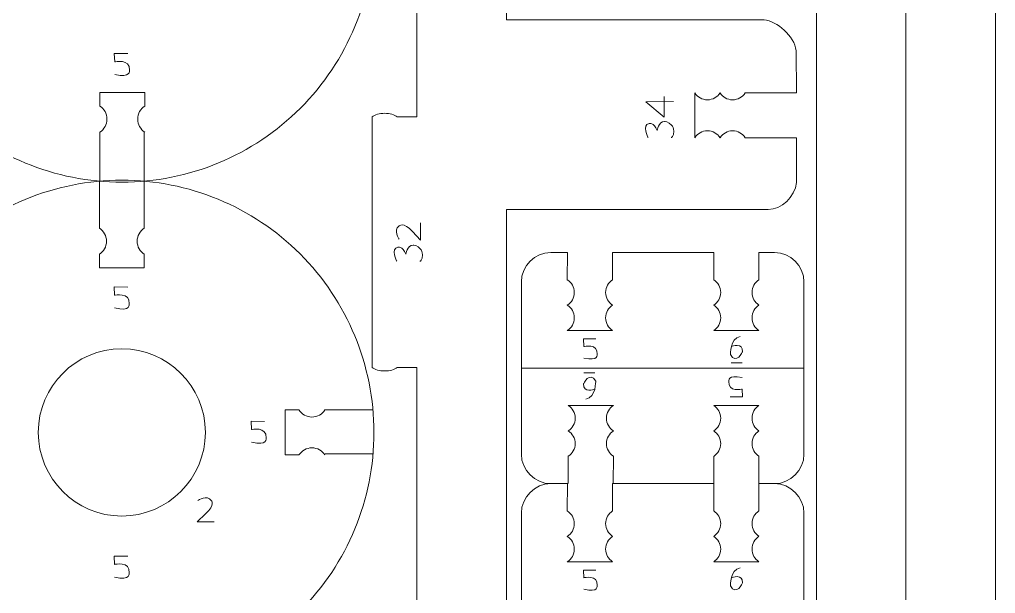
# Model space of a CAD drawing. Header units: centimetres. Extents: x -25 to 25, y -32.5 to 32.5.
# Drawn here: x -8.71 to -2.1, y -19.22 to -15.34 of the extents above; entities that cross this region are included whole.
import ezdxf

# ---------------------------------------------------------------- set-up
doc = ezdxf.new("R2010")
doc.units = ezdxf.units.CM
doc.header["$MEASUREMENT"] = 0
doc.layers.add('Capa 1', color=7, linetype='Continuous')

msp = doc.modelspace()

# ---------------------------------------------------------------- linework, layer by layer
at = {"layer": 'Capa 1', "color": 250, "lineweight": 20}
for points in [[(-2.57727, -11.89403), (-2.57727, -11.89403), (-2.71014, -11.89403), (-2.71014, -11.89403), (-2.71014, -11.89403), (-2.71014, -11.89403), (-2.71014, -20.86235), (-2.71014, -20.86235), (-2.71014, -20.86235), (-2.71014, -20.86235), (-2.57727, -20.86236), (-2.57727, -20.86236)], [(-2.23701, -11.89403), (-2.23701, -11.89403), (-2.10414, -11.89403), (-2.10414, -11.89403), (-2.10414, -11.89403), (-2.10414, -11.89403), (-2.10414, -20.86235), (-2.10414, -20.86235), (-2.10414, -20.86235), (-2.10414, -20.86235), (-2.23701, -20.86236), (-2.23701, -20.86236)]]:
    msp.add_open_spline(points, degree=3, knots=[0, 0, 0, 0, 0.25, 0.25, 0.25, 0.25, 0.5, 0.5, 0.5, 0.5, 1, 1, 1, 1], dxfattribs=at)
at = {"layer": 'Capa 1', "color": 250, "lineweight": 18}
for points, knots in [([(-5.41523, -15.33752), (-5.41523, -15.33752), (-5.41523, -12.72085), (-5.41523, -12.72085), (-5.41523, -12.72085), (-5.41519, -12.64043), (-5.44706, -12.56371), (-5.50388, -12.5068), (-5.50388, -12.5068), (-5.56071, -12.44989), (-5.63781, -12.41793), (-5.71819, -12.41785), (-5.71819, -12.41785), (-5.71819, -12.41785), (-6.02119, -12.41785), (-6.02119, -12.41785), (-6.02119, -12.41785), (-6.02119, -12.41785), (-6.02119, -15.14473), (-6.02119, -15.14473), (-6.02119, -15.14473), (-6.02119, -15.14473), (-6.02119, -15.9931), (-6.02119, -15.9931), (-6.02119, -15.9931), (-6.02119, -15.9931), (-6.15406, -15.9931), (-6.15406, -15.9931)], [0, 0, 0, 0, 0.125, 0.125, 0.125, 0.125, 0.25, 0.25, 0.25, 0.25, 0.375, 0.375, 0.375, 0.375, 0.5, 0.5, 0.5, 0.5, 0.625, 0.625, 0.625, 0.625, 0.75, 0.75, 0.75, 0.75, 1, 1, 1, 1]), ([(-3.79863, -15.83192), (-3.79863, -15.83192), (-3.45113, -15.83193), (-3.45113, -15.83193), (-3.45113, -15.83193), (-3.45113, -15.83193), (-3.45375, -15.54674), (-3.45375, -15.54674), (-3.45375, -15.54674), (-3.46366, -15.44583), (-3.58491, -15.3449), (-3.67054, -15.33752), (-3.67054, -15.33752), (-3.67054, -15.33752), (-5.41523, -15.33752), (-5.41523, -15.33752)], [0, 0, 0, 0, 0.2, 0.2, 0.2, 0.2, 0.4, 0.4, 0.4, 0.4, 0.6, 0.6, 0.6, 0.6, 1, 1, 1, 1]), ([(-4.13888, -15.83192), (-4.12092, -15.8599), (-4.08953, -15.87844), (-4.05382, -15.87844), (-4.05382, -15.87844), (-4.01811, -15.87844), (-3.98672, -15.8599), (-3.96876, -15.83192)], [0, 0, 0, 0, 0.3333333, 0.3333333, 0.3333333, 0.3333333, 1, 1, 1, 1]), ([(-3.96876, -15.83192), (-3.9508, -15.8599), (-3.91941, -15.87844), (-3.8837, -15.87844), (-3.8837, -15.87844), (-3.84798, -15.87844), (-3.81659, -15.8599), (-3.79863, -15.83192)], [0, 0, 0, 0, 0.3333333, 0.3333333, 0.3333333, 0.3333333, 1, 1, 1, 1]), ([(-6.32419, -15.9931), (-6.30623, -15.97911), (-6.27484, -15.96984), (-6.23912, -15.96984), (-6.23912, -15.96984), (-6.20341, -15.96984), (-6.17202, -15.97911), (-6.15406, -15.9931)], [0, 0, 0, 0, 0.3333333, 0.3333333, 0.3333333, 0.3333333, 1, 1, 1, 1]), ([(-4.13872, -16.13493), (-4.12076, -16.10696), (-4.08937, -16.08841), (-4.05366, -16.08841), (-4.05366, -16.08841), (-4.01795, -16.08841), (-3.98655, -16.10696), (-3.9686, -16.13493)], [0, 0, 0, 0, 0.3333333, 0.3333333, 0.3333333, 0.3333333, 1, 1, 1, 1]), ([(-3.9686, -16.13493), (-3.95064, -16.10696), (-3.91925, -16.08841), (-3.88353, -16.08841), (-3.88353, -16.08841), (-3.84782, -16.08841), (-3.81643, -16.10696), (-3.79847, -16.13493)], [0, 0, 0, 0, 0.3333333, 0.3333333, 0.3333333, 0.3333333, 1, 1, 1, 1]), ([(-5.41523, -16.62076), (-5.28237, -16.62286), (-3.7767, -16.62018), (-3.64382, -16.62018), (-3.64382, -16.62018), (-3.55287, -16.62165), (-3.46192, -16.53851), (-3.45113, -16.43754), (-3.45113, -16.43754), (-3.45113, -16.43754), (-3.45113, -16.13493), (-3.45113, -16.13493), (-3.45113, -16.13493), (-3.45113, -16.13493), (-3.79847, -16.13493), (-3.79847, -16.13493)], [0, 0, 0, 0, 0.2, 0.2, 0.2, 0.2, 0.4, 0.4, 0.4, 0.4, 0.6, 0.6, 0.6, 0.6, 1, 1, 1, 1]), ([(-4.6633, -23.77891), (-4.6633, -23.77891), (-4.3158, -23.77892), (-4.3158, -23.77892), (-4.3158, -23.77892), (-4.3158, -23.77892), (-4.31842, -23.49373), (-4.31842, -23.49373), (-4.31842, -23.49373), (-4.32833, -23.39282), (-4.44958, -23.29189), (-4.53521, -23.28451), (-4.53521, -23.28451), (-4.53521, -23.28451), (-5.3138, -23.28451), (-5.3138, -23.28451), (-5.3138, -23.28451), (-5.44096, -23.28738), (-5.41229, -23.15567), (-5.41523, -23.0829), (-5.41523, -23.0829), (-5.41523, -23.0829), (-5.41523, -16.62076), (-5.41523, -16.62076)], [0, 0, 0, 0, 0.1428571, 0.1428571, 0.1428571, 0.1428571, 0.2857143, 0.2857143, 0.2857143, 0.2857143, 0.4285714, 0.4285714, 0.4285714, 0.4285714, 0.5714286, 0.5714286, 0.5714286, 0.5714286, 0.7142857, 0.7142857, 0.7142857, 0.7142857, 1, 1, 1, 1]), ([(-6.32419, -17.68982), (-6.30623, -17.70381), (-6.27484, -17.71308), (-6.23912, -17.71308), (-6.23912, -17.71308), (-6.20341, -17.71308), (-6.17202, -17.70381), (-6.15406, -17.68982)], [0, 0, 0, 0, 0.3333333, 0.3333333, 0.3333333, 0.3333333, 1, 1, 1, 1]), ([(-6.15406, -17.68982), (-6.15406, -17.68982), (-6.02119, -17.68982), (-6.02119, -17.68982), (-6.02119, -17.68982), (-6.02119, -17.68982), (-6.02119, -22.7799), (-6.02119, -22.7799), (-6.02119, -22.7799), (-6.02119, -22.7799), (-6.15406, -22.7799), (-6.15406, -22.7799)], [0, 0, 0, 0, 0.25, 0.25, 0.25, 0.25, 0.5, 0.5, 0.5, 0.5, 1, 1, 1, 1])]:
    msp.add_open_spline(points, degree=3, knots=knots, dxfattribs=at)
at = {"layer": 'Capa 1', "color": 250, "lineweight": 20}
msp.add_open_spline([(-3.3161, -21.91744), (-3.3161, -21.91744), (-3.3161, -12.53607), (-3.3161, -12.53607)], degree=3, dxfattribs=at)
at = {"layer": 'Capa 1', "color": 250, "lineweight": 9}
for points, knots in [([(-8.01734, -16.43578), (-8.46972, -16.43608), (-8.9037, -16.25665), (-9.22375, -15.93697), (-9.22375, -15.93697), (-9.54385, -15.6173), (-9.72383, -15.18139), (-9.72413, -14.729), (-9.72413, -14.729), (-9.72439, -14.27663), (-9.54498, -13.84267), (-9.22529, -13.52258), (-9.22529, -13.52258), (-8.9056, -13.20249), (-8.46972, -13.02252), (-8.01734, -13.02224), (-8.01734, -13.02224), (-7.56495, -13.02194), (-7.13097, -13.20138), (-6.81091, -13.52105), (-6.81091, -13.52105), (-6.49083, -13.84074), (-6.31084, -14.27663), (-6.31054, -14.729), (-6.31054, -14.729), (-6.31029, -15.18139), (-6.48971, -15.61536), (-6.80939, -15.93545), (-6.80939, -15.93545), (-7.12904, -16.25552), (-7.56495, -16.43551), (-8.01734, -16.43578)], [0, 0, 0, 0, 0.1111111, 0.1111111, 0.1111111, 0.1111111, 0.2222222, 0.2222222, 0.2222222, 0.2222222, 0.3333333, 0.3333333, 0.3333333, 0.3333333, 0.4444444, 0.4444444, 0.4444444, 0.4444444, 0.5555556, 0.5555556, 0.5555556, 0.5555556, 0.6666667, 0.6666667, 0.6666667, 0.6666667, 0.7777778, 0.7777778, 0.7777778, 0.7777778, 1, 1, 1, 1]), ([(-8.16682, -15.92103), (-8.16682, -15.92103), (-8.16693, -15.82852), (-8.16693, -15.82852), (-8.16693, -15.82852), (-8.16693, -15.82852), (-7.86247, -15.82852), (-7.86247, -15.82852), (-7.86247, -15.82852), (-7.86247, -15.82852), (-7.86247, -15.92105), (-7.86247, -15.92105)], [0, 0, 0, 0, 0.25, 0.25, 0.25, 0.25, 0.5, 0.5, 0.5, 0.5, 1, 1, 1, 1]), ([(-8.16682, -16.09731), (-8.13783, -16.07869), (-8.11862, -16.04617), (-8.11862, -16.00918), (-8.11862, -16.00918), (-8.11862, -15.97218), (-8.13783, -15.93966), (-8.16682, -15.92105)], [0, 0, 0, 0, 0.3333333, 0.3333333, 0.3333333, 0.3333333, 1, 1, 1, 1]), ([(-7.86247, -16.09731), (-7.89145, -16.07869), (-7.91066, -16.04617), (-7.91066, -16.00918), (-7.91066, -16.00918), (-7.91066, -15.97218), (-7.89145, -15.93966), (-7.86247, -15.92105)], [0, 0, 0, 0, 0.3333333, 0.3333333, 0.3333333, 0.3333333, 1, 1, 1, 1]), ([(-8.01809, -19.83582), (-8.47047, -19.83612), (-8.90445, -19.65669), (-9.2245, -19.33701), (-9.2245, -19.33701), (-9.5446, -19.01734), (-9.72458, -18.58143), (-9.72488, -18.12904), (-9.72488, -18.12904), (-9.72514, -17.67667), (-9.54573, -17.24271), (-9.22604, -16.92262), (-9.22604, -16.92262), (-8.90635, -16.60253), (-8.47047, -16.42256), (-8.01809, -16.42228), (-8.01809, -16.42228), (-7.5657, -16.42198), (-7.13172, -16.60142), (-6.81166, -16.92109), (-6.81166, -16.92109), (-6.49158, -17.24078), (-6.31159, -17.67667), (-6.31129, -18.12904), (-6.31129, -18.12904), (-6.31104, -18.58143), (-6.49046, -19.0154), (-6.81014, -19.33549), (-6.81014, -19.33549), (-7.12979, -19.65556), (-7.5657, -19.83555), (-8.01809, -19.83582)], [0, 0, 0, 0, 0.1111111, 0.1111111, 0.1111111, 0.1111111, 0.2222222, 0.2222222, 0.2222222, 0.2222222, 0.3333333, 0.3333333, 0.3333333, 0.3333333, 0.4444444, 0.4444444, 0.4444444, 0.4444444, 0.5555556, 0.5555556, 0.5555556, 0.5555556, 0.6666667, 0.6666667, 0.6666667, 0.6666667, 0.7777778, 0.7777778, 0.7777778, 0.7777778, 1, 1, 1, 1]), ([(-8.17014, -16.92324), (-8.14115, -16.90463), (-8.12194, -16.87211), (-8.12194, -16.83511), (-8.12194, -16.83511), (-8.12194, -16.79811), (-8.14115, -16.76559), (-8.17014, -16.74699)], [0, 0, 0, 0, 0.3333333, 0.3333333, 0.3333333, 0.3333333, 1, 1, 1, 1]), ([(-7.86578, -16.92324), (-7.89477, -16.90463), (-7.91398, -16.87211), (-7.91398, -16.83511), (-7.91398, -16.83511), (-7.91398, -16.79811), (-7.89477, -16.76559), (-7.86578, -16.74699)], [0, 0, 0, 0, 0.3333333, 0.3333333, 0.3333333, 0.3333333, 1, 1, 1, 1]), ([(-5.11355, -18.47523), (-5.22351, -18.47523), (-5.31347, -18.38527), (-5.31347, -18.27531), (-5.31347, -18.27531), (-5.31347, -18.27531), (-5.31347, -17.11084), (-5.31347, -17.11084), (-5.31347, -17.11084), (-5.31347, -17.00088), (-5.22351, -16.91092), (-5.11355, -16.91092), (-5.11355, -16.91092), (-5.11355, -16.91092), (-5.00084, -16.91092), (-5.00084, -16.91092), (-5.00084, -16.91092), (-5.00084, -16.91092), (-5.00236, -17.09575), (-5.00236, -17.09575)], [0, 0, 0, 0, 0.1666667, 0.1666667, 0.1666667, 0.1666667, 0.3333333, 0.3333333, 0.3333333, 0.3333333, 0.5, 0.5, 0.5, 0.5, 0.6666667, 0.6666667, 0.6666667, 0.6666667, 1, 1, 1, 1]), ([(-4.69635, -17.09559), (-4.69635, -17.09559), (-4.69635, -16.91092), (-4.69635, -16.91092), (-4.69635, -16.91092), (-4.69635, -16.91092), (-4.01099, -16.91092), (-4.01099, -16.91092), (-4.01099, -16.91092), (-4.01099, -16.91092), (-4.01099, -17.09559), (-4.01099, -17.09559)], [0, 0, 0, 0, 0.25, 0.25, 0.25, 0.25, 0.5, 0.5, 0.5, 0.5, 1, 1, 1, 1]), ([(-3.70498, -17.26724), (-3.73323, -17.2491), (-3.75196, -17.2174), (-3.75196, -17.18133), (-3.75196, -17.18133), (-3.75196, -17.14527), (-3.73323, -17.11356), (-3.70498, -17.09543), (-3.70498, -17.09543), (-3.70498, -17.09543), (-3.70648, -16.91076), (-3.70648, -16.91076), (-3.70648, -16.91076), (-3.70648, -16.91076), (-3.60033, -16.91092), (-3.60033, -16.91092), (-3.60033, -16.91092), (-3.49038, -16.91092), (-3.40042, -17.00088), (-3.40042, -17.11084), (-3.40042, -17.11084), (-3.40042, -17.11084), (-3.40042, -18.27531), (-3.40042, -18.27531), (-3.40042, -18.27531), (-3.40042, -18.38527), (-3.49038, -18.47523), (-3.60033, -18.47523)], [0, 0, 0, 0, 0.125, 0.125, 0.125, 0.125, 0.25, 0.25, 0.25, 0.25, 0.375, 0.375, 0.375, 0.375, 0.5, 0.5, 0.5, 0.5, 0.625, 0.625, 0.625, 0.625, 0.75, 0.75, 0.75, 0.75, 1, 1, 1, 1]), ([(-8.17014, -16.92325), (-8.17014, -16.92325), (-8.17025, -17.01577), (-8.17025, -17.01577), (-8.17025, -17.01577), (-8.17025, -17.01577), (-7.86578, -17.01577), (-7.86578, -17.01577), (-7.86578, -17.01577), (-7.86578, -17.01577), (-7.86578, -16.92323), (-7.86578, -16.92323)], [0, 0, 0, 0, 0.25, 0.25, 0.25, 0.25, 0.5, 0.5, 0.5, 0.5, 1, 1, 1, 1]), ([(-5.00236, -17.26756), (-4.97411, -17.24943), (-4.95538, -17.21773), (-4.95538, -17.18166), (-4.95538, -17.18166), (-4.95538, -17.14559), (-4.97411, -17.11389), (-5.00236, -17.09575)], [0, 0, 0, 0, 0.3333333, 0.3333333, 0.3333333, 0.3333333, 1, 1, 1, 1]), ([(-4.69635, -17.2674), (-4.72461, -17.24926), (-4.74334, -17.21756), (-4.74334, -17.1815), (-4.74334, -17.1815), (-4.74334, -17.14543), (-4.72461, -17.11373), (-4.69635, -17.09559)], [0, 0, 0, 0, 0.3333333, 0.3333333, 0.3333333, 0.3333333, 1, 1, 1, 1]), ([(-4.01099, -17.2674), (-3.98273, -17.24926), (-3.96401, -17.21756), (-3.96401, -17.1815), (-3.96401, -17.1815), (-3.96401, -17.14543), (-3.98273, -17.11373), (-4.01099, -17.09559)], [0, 0, 0, 0, 0.3333333, 0.3333333, 0.3333333, 0.3333333, 1, 1, 1, 1]), ([(-5.00236, -17.43937), (-4.97411, -17.42124), (-4.95538, -17.38954), (-4.95538, -17.35347), (-4.95538, -17.35347), (-4.95538, -17.3174), (-4.97411, -17.2857), (-5.00236, -17.26756)], [0, 0, 0, 0, 0.3333333, 0.3333333, 0.3333333, 0.3333333, 1, 1, 1, 1]), ([(-4.69635, -17.43921), (-4.72461, -17.42107), (-4.74334, -17.38937), (-4.74334, -17.3533), (-4.74334, -17.3533), (-4.74334, -17.31724), (-4.72461, -17.28554), (-4.69635, -17.2674)], [0, 0, 0, 0, 0.3333333, 0.3333333, 0.3333333, 0.3333333, 1, 1, 1, 1]), ([(-4.01099, -17.43921), (-3.98273, -17.42107), (-3.96401, -17.38937), (-3.96401, -17.3533), (-3.96401, -17.3533), (-3.96401, -17.31724), (-3.98273, -17.28554), (-4.01099, -17.2674)], [0, 0, 0, 0, 0.3333333, 0.3333333, 0.3333333, 0.3333333, 1, 1, 1, 1]), ([(-3.70498, -17.43905), (-3.73323, -17.42091), (-3.75196, -17.38921), (-3.75196, -17.35314), (-3.75196, -17.35314), (-3.75196, -17.31707), (-3.73323, -17.28537), (-3.70498, -17.26724)], [0, 0, 0, 0, 0.3333333, 0.3333333, 0.3333333, 0.3333333, 1, 1, 1, 1]), ([(-8.58369, -18.12905), (-8.58369, -18.44143), (-8.33046, -18.69463), (-8.0181, -18.69463), (-8.0181, -18.69463), (-7.70574, -18.69467), (-7.4525, -18.44143), (-7.4525, -18.12905), (-7.4525, -18.12905), (-7.45249, -17.81666), (-7.70574, -17.56346), (-8.01809, -17.56346), (-8.01809, -17.56346), (-8.33046, -17.56345), (-8.58369, -17.81666), (-8.58369, -18.12905)], [0, 0, 0, 0, 0.2, 0.2, 0.2, 0.2, 0.4, 0.4, 0.4, 0.4, 0.6, 0.6, 0.6, 0.6, 1, 1, 1, 1]), ([(-4.99623, -18.11874), (-4.96798, -18.10061), (-4.94925, -18.06891), (-4.94925, -18.03284), (-4.94925, -18.03284), (-4.94925, -17.99677), (-4.96798, -17.96507), (-4.99623, -17.94694)], [0, 0, 0, 0, 0.3333333, 0.3333333, 0.3333333, 0.3333333, 1, 1, 1, 1]), ([(-4.69022, -18.11858), (-4.71848, -18.10045), (-4.73721, -18.06874), (-4.73721, -18.03268), (-4.73721, -18.03268), (-4.73721, -17.99661), (-4.71848, -17.96491), (-4.69022, -17.94677)], [0, 0, 0, 0, 0.3333333, 0.3333333, 0.3333333, 0.3333333, 1, 1, 1, 1]), ([(-4.01099, -18.11875), (-3.98273, -18.10062), (-3.96401, -18.06892), (-3.96401, -18.03285), (-3.96401, -18.03285), (-3.96401, -17.99678), (-3.98273, -17.96508), (-4.01099, -17.94695)], [0, 0, 0, 0, 0.3333333, 0.3333333, 0.3333333, 0.3333333, 1, 1, 1, 1]), ([(-3.70498, -18.11859), (-3.73323, -18.10046), (-3.75196, -18.06875), (-3.75196, -18.03269), (-3.75196, -18.03269), (-3.75196, -17.99662), (-3.73323, -17.96492), (-3.70498, -17.94678)], [0, 0, 0, 0, 0.3333333, 0.3333333, 0.3333333, 0.3333333, 1, 1, 1, 1]), ([(-6.81901, -17.97688), (-6.81901, -17.97688), (-6.91152, -17.97677), (-6.91152, -17.97677), (-6.91152, -17.97677), (-6.91152, -17.97677), (-6.91152, -18.28124), (-6.91152, -18.28124), (-6.91152, -18.28124), (-6.91152, -18.28124), (-6.81899, -18.28124), (-6.81899, -18.28124)], [0, 0, 0, 0, 0.25, 0.25, 0.25, 0.25, 0.5, 0.5, 0.5, 0.5, 1, 1, 1, 1]), ([(-6.64275, -17.97688), (-6.66137, -18.00587), (-6.69389, -18.02508), (-6.73089, -18.02508), (-6.73089, -18.02508), (-6.76788, -18.02508), (-6.8004, -18.00587), (-6.81901, -17.97688)], [0, 0, 0, 0, 0.3333333, 0.3333333, 0.3333333, 0.3333333, 1, 1, 1, 1]), ([(-4.99623, -18.29055), (-4.96798, -18.27242), (-4.94925, -18.24072), (-4.94925, -18.20465), (-4.94925, -18.20465), (-4.94925, -18.16858), (-4.96798, -18.13688), (-4.99623, -18.11874)], [0, 0, 0, 0, 0.3333333, 0.3333333, 0.3333333, 0.3333333, 1, 1, 1, 1]), ([(-4.69022, -18.29039), (-4.71848, -18.27225), (-4.73721, -18.24055), (-4.73721, -18.20449), (-4.73721, -18.20449), (-4.73721, -18.16842), (-4.71848, -18.13672), (-4.69022, -18.11858)], [0, 0, 0, 0, 0.3333333, 0.3333333, 0.3333333, 0.3333333, 1, 1, 1, 1]), ([(-4.01099, -18.47523), (-4.01099, -18.47523), (-4.01099, -18.29056), (-4.01099, -18.29056), (-4.01099, -18.29056), (-3.98273, -18.27243), (-3.96401, -18.24073), (-3.96401, -18.20466), (-3.96401, -18.20466), (-3.96401, -18.16859), (-3.98273, -18.13689), (-4.01099, -18.11875)], [0, 0, 0, 0, 0.25, 0.25, 0.25, 0.25, 0.5, 0.5, 0.5, 0.5, 1, 1, 1, 1]), ([(-3.70648, -18.47524), (-3.70648, -18.47524), (-3.70498, -18.2904), (-3.70498, -18.2904), (-3.70498, -18.2904), (-3.73323, -18.27226), (-3.75196, -18.24056), (-3.75196, -18.2045), (-3.75196, -18.2045), (-3.75196, -18.16843), (-3.73323, -18.13673), (-3.70498, -18.11859)], [0, 0, 0, 0, 0.25, 0.25, 0.25, 0.25, 0.5, 0.5, 0.5, 0.5, 1, 1, 1, 1]), ([(-6.64275, -18.28124), (-6.66137, -18.25225), (-6.69389, -18.23304), (-6.73089, -18.23304), (-6.73089, -18.23304), (-6.76788, -18.23304), (-6.8004, -18.25225), (-6.81901, -18.28124)], [0, 0, 0, 0, 0.3333333, 0.3333333, 0.3333333, 0.3333333, 1, 1, 1, 1]), ([(-5.11355, -20.03971), (-5.22351, -20.03971), (-5.31347, -19.94975), (-5.31347, -19.83979), (-5.31347, -19.83979), (-5.31347, -19.83979), (-5.31347, -18.67532), (-5.31347, -18.67532), (-5.31347, -18.67532), (-5.31347, -18.56536), (-5.22351, -18.4754), (-5.11355, -18.4754), (-5.11355, -18.4754), (-5.11355, -18.4754), (-5.00084, -18.4754), (-5.00084, -18.4754), (-5.00084, -18.4754), (-5.00084, -18.4754), (-5.00236, -18.66023), (-5.00236, -18.66023)], [0, 0, 0, 0, 0.1666667, 0.1666667, 0.1666667, 0.1666667, 0.3333333, 0.3333333, 0.3333333, 0.3333333, 0.5, 0.5, 0.5, 0.5, 0.6666667, 0.6666667, 0.6666667, 0.6666667, 1, 1, 1, 1]), ([(-4.69635, -18.66007), (-4.69635, -18.66007), (-4.69635, -18.4754), (-4.69635, -18.4754), (-4.69635, -18.4754), (-4.69635, -18.4754), (-4.01099, -18.4754), (-4.01099, -18.4754), (-4.01099, -18.4754), (-4.01099, -18.4754), (-4.01099, -18.66007), (-4.01099, -18.66007)], [0, 0, 0, 0, 0.25, 0.25, 0.25, 0.25, 0.5, 0.5, 0.5, 0.5, 1, 1, 1, 1]), ([(-3.70498, -18.83172), (-3.73323, -18.81358), (-3.75196, -18.78188), (-3.75196, -18.74581), (-3.75196, -18.74581), (-3.75196, -18.70975), (-3.73323, -18.67804), (-3.70498, -18.65991), (-3.70498, -18.65991), (-3.70498, -18.65991), (-3.70648, -18.47524), (-3.70648, -18.47524), (-3.70648, -18.47524), (-3.70648, -18.47524), (-3.60033, -18.4754), (-3.60033, -18.4754), (-3.60033, -18.4754), (-3.49038, -18.4754), (-3.40042, -18.56536), (-3.40042, -18.67532), (-3.40042, -18.67532), (-3.40042, -18.67532), (-3.40042, -19.83979), (-3.40042, -19.83979), (-3.40042, -19.83979), (-3.40042, -19.94975), (-3.49038, -20.03971), (-3.60033, -20.03971)], [0, 0, 0, 0, 0.125, 0.125, 0.125, 0.125, 0.25, 0.25, 0.25, 0.25, 0.375, 0.375, 0.375, 0.375, 0.5, 0.5, 0.5, 0.5, 0.625, 0.625, 0.625, 0.625, 0.75, 0.75, 0.75, 0.75, 1, 1, 1, 1]), ([(-5.00236, -18.83204), (-4.97411, -18.81391), (-4.95538, -18.78221), (-4.95538, -18.74614), (-4.95538, -18.74614), (-4.95538, -18.71007), (-4.97411, -18.67837), (-5.00236, -18.66023)], [0, 0, 0, 0, 0.3333333, 0.3333333, 0.3333333, 0.3333333, 1, 1, 1, 1]), ([(-4.69635, -18.83188), (-4.72461, -18.81374), (-4.74334, -18.78204), (-4.74334, -18.74598), (-4.74334, -18.74598), (-4.74334, -18.70991), (-4.72461, -18.67821), (-4.69635, -18.66007)], [0, 0, 0, 0, 0.3333333, 0.3333333, 0.3333333, 0.3333333, 1, 1, 1, 1]), ([(-4.01099, -18.83188), (-3.98273, -18.81374), (-3.96401, -18.78204), (-3.96401, -18.74598), (-3.96401, -18.74598), (-3.96401, -18.70991), (-3.98273, -18.67821), (-4.01099, -18.66007)], [0, 0, 0, 0, 0.3333333, 0.3333333, 0.3333333, 0.3333333, 1, 1, 1, 1]), ([(-5.00236, -19.00385), (-4.97411, -18.98572), (-4.95538, -18.95402), (-4.95538, -18.91795), (-4.95538, -18.91795), (-4.95538, -18.88188), (-4.97411, -18.85018), (-5.00236, -18.83204)], [0, 0, 0, 0, 0.3333333, 0.3333333, 0.3333333, 0.3333333, 1, 1, 1, 1]), ([(-4.69635, -19.00369), (-4.72461, -18.98555), (-4.74334, -18.95385), (-4.74334, -18.91778), (-4.74334, -18.91778), (-4.74334, -18.88172), (-4.72461, -18.85002), (-4.69635, -18.83188)], [0, 0, 0, 0, 0.3333333, 0.3333333, 0.3333333, 0.3333333, 1, 1, 1, 1]), ([(-4.01099, -19.00369), (-3.98273, -18.98555), (-3.96401, -18.95385), (-3.96401, -18.91778), (-3.96401, -18.91778), (-3.96401, -18.88172), (-3.98273, -18.85002), (-4.01099, -18.83188)], [0, 0, 0, 0, 0.3333333, 0.3333333, 0.3333333, 0.3333333, 1, 1, 1, 1]), ([(-3.70498, -19.00353), (-3.73323, -18.98539), (-3.75196, -18.95369), (-3.75196, -18.91762), (-3.75196, -18.91762), (-3.75196, -18.88155), (-3.73323, -18.84985), (-3.70498, -18.83172)], [0, 0, 0, 0, 0.3333333, 0.3333333, 0.3333333, 0.3333333, 1, 1, 1, 1])]:
    msp.add_open_spline(points, degree=3, knots=knots, dxfattribs=at)
at = {"layer": 'Capa 1', "color": 22, "lineweight": 5}
for points, knots in [([(-7.97771, -15.56577), (-7.97771, -15.56577), (-8.06918, -15.56522), (-8.06918, -15.56522), (-8.06918, -15.56522), (-8.06918, -15.56522), (-8.06589, -15.6216), (-8.06589, -15.6216)], [0, 0, 0, 0, 0.3333333, 0.3333333, 0.3333333, 0.3333333, 1, 1, 1, 1]), ([(-8.06589, -15.6216), (-8.06589, -15.6216), (-7.9608, -15.59754), (-7.96698, -15.67877), (-7.96698, -15.67877), (-7.96698, -15.67877), (-7.95587, -15.73446), (-8.06589, -15.70725)], [0, 0, 0, 0, 0.3333333, 0.3333333, 0.3333333, 0.3333333, 1, 1, 1, 1]), ([(-4.34766, -15.85715), (-4.34766, -15.85715), (-4.34766, -15.99681), (-4.34766, -15.99681), (-4.34766, -15.99681), (-4.34766, -15.99681), (-4.47127, -15.89176), (-4.47127, -15.89176), (-4.47127, -15.89176), (-4.47127, -15.89176), (-4.28336, -15.89055), (-4.28336, -15.89055)], [0, 0, 0, 0, 0.25, 0.25, 0.25, 0.25, 0.5, 0.5, 0.5, 0.5, 1, 1, 1, 1]), ([(-4.29915, -16.13449), (-4.29915, -16.13449), (-4.28067, -16.12726), (-4.28187, -16.09121), (-4.28187, -16.09121), (-4.28249, -16.0725), (-4.28918, -16.0591), (-4.29683, -16.04938), (-4.29683, -16.04938), (-4.31553, -16.02568), (-4.34457, -16.02446), (-4.34457, -16.02446), (-4.34457, -16.02446), (-4.38628, -16.02568), (-4.39432, -16.0869), (-4.39432, -16.0869), (-4.39432, -16.0869), (-4.41661, -16.02694), (-4.44874, -16.03931), (-4.44874, -16.03931), (-4.44874, -16.03931), (-4.49817, -16.04795), (-4.45618, -16.13449), (-4.45618, -16.13449)], [0, 0, 0, 0, 0.1428571, 0.1428571, 0.1428571, 0.1428571, 0.2857143, 0.2857143, 0.2857143, 0.2857143, 0.4285714, 0.4285714, 0.4285714, 0.4285714, 0.5714286, 0.5714286, 0.5714286, 0.5714286, 0.7142857, 0.7142857, 0.7142857, 0.7142857, 1, 1, 1, 1]), ([(-6.14154, -16.82095), (-6.14154, -16.82095), (-6.18235, -16.75912), (-6.14154, -16.73196), (-6.14154, -16.73196), (-6.14154, -16.73196), (-6.11064, -16.70104), (-6.0513, -16.76903)], [0, 0, 0, 0, 0.3333333, 0.3333333, 0.3333333, 0.3333333, 1, 1, 1, 1]), ([(-6.0513, -16.76903), (-6.0513, -16.76903), (-5.99692, -16.82711), (-5.99692, -16.82711), (-5.99692, -16.82711), (-5.99692, -16.82711), (-5.99692, -16.71179), (-5.99692, -16.71179)], [0, 0, 0, 0, 0.3333333, 0.3333333, 0.3333333, 0.3333333, 1, 1, 1, 1]), ([(-6.00014, -16.97125), (-6.00014, -16.97125), (-5.98166, -16.96402), (-5.98286, -16.92797), (-5.98286, -16.92797), (-5.98348, -16.90926), (-5.99017, -16.89586), (-5.99782, -16.88614), (-5.99782, -16.88614), (-6.01652, -16.86244), (-6.04556, -16.86122), (-6.04556, -16.86122), (-6.04556, -16.86122), (-6.08727, -16.86244), (-6.09531, -16.92366), (-6.09531, -16.92366), (-6.09531, -16.92366), (-6.1176, -16.8637), (-6.14973, -16.87607), (-6.14973, -16.87607), (-6.14973, -16.87607), (-6.19916, -16.88471), (-6.15717, -16.97125), (-6.15717, -16.97125)], [0, 0, 0, 0, 0.1428571, 0.1428571, 0.1428571, 0.1428571, 0.2857143, 0.2857143, 0.2857143, 0.2857143, 0.4285714, 0.4285714, 0.4285714, 0.4285714, 0.5714286, 0.5714286, 0.5714286, 0.5714286, 0.7142857, 0.7142857, 0.7142857, 0.7142857, 1, 1, 1, 1]), ([(-7.97846, -17.14549), (-7.97846, -17.14549), (-8.06993, -17.14494), (-8.06993, -17.14494), (-8.06993, -17.14494), (-8.06993, -17.14494), (-8.06664, -17.20132), (-8.06664, -17.20132)], [0, 0, 0, 0, 0.3333333, 0.3333333, 0.3333333, 0.3333333, 1, 1, 1, 1]), ([(-8.06664, -17.20132), (-8.06664, -17.20132), (-7.96155, -17.17726), (-7.96773, -17.25849), (-7.96773, -17.25849), (-7.96773, -17.25849), (-7.95662, -17.31418), (-8.06664, -17.28697)], [0, 0, 0, 0, 0.3333333, 0.3333333, 0.3333333, 0.3333333, 1, 1, 1, 1]), ([(-4.80937, -17.4965), (-4.80937, -17.4965), (-4.89282, -17.496), (-4.89282, -17.496), (-4.89282, -17.496), (-4.89282, -17.496), (-4.88982, -17.54744), (-4.88982, -17.54744)], [0, 0, 0, 0, 0.3333333, 0.3333333, 0.3333333, 0.3333333, 1, 1, 1, 1]), ([(-3.89, -17.54703), (-3.89, -17.54703), (-3.8126, -17.51681), (-3.81629, -17.58289), (-3.81629, -17.58289), (-3.81629, -17.58289), (-3.85742, -17.67366), (-3.89861, -17.60233), (-3.89861, -17.60233), (-3.89861, -17.60233), (-3.9023, -17.4942), (-3.8323, -17.47947)], [0, 0, 0, 0, 0.25, 0.25, 0.25, 0.25, 0.5, 0.5, 0.5, 0.5, 1, 1, 1, 1]), ([(-4.88982, -17.54744), (-4.88982, -17.54744), (-4.79394, -17.52549), (-4.79958, -17.59959), (-4.79958, -17.59959), (-4.79958, -17.59959), (-4.78945, -17.6504), (-4.88982, -17.62558)], [0, 0, 0, 0, 0.3333333, 0.3333333, 0.3333333, 0.3333333, 1, 1, 1, 1]), ([(-4.81898, -17.83675), (-4.81898, -17.83675), (-4.89638, -17.86697), (-4.89269, -17.80089), (-4.89269, -17.80089), (-4.89269, -17.80089), (-4.85156, -17.71012), (-4.81037, -17.78145), (-4.81037, -17.78145), (-4.81037, -17.78145), (-4.80668, -17.88958), (-4.87668, -17.90431)], [0, 0, 0, 0, 0.25, 0.25, 0.25, 0.25, 0.5, 0.5, 0.5, 0.5, 1, 1, 1, 1]), ([(-3.81916, -17.83634), (-3.81916, -17.83634), (-3.91504, -17.85829), (-3.9094, -17.78419), (-3.9094, -17.78419), (-3.9094, -17.78419), (-3.91953, -17.73338), (-3.81916, -17.7582)], [0, 0, 0, 0, 0.3333333, 0.3333333, 0.3333333, 0.3333333, 1, 1, 1, 1]), ([(-3.89961, -17.88728), (-3.89961, -17.88728), (-3.81616, -17.88778), (-3.81616, -17.88778), (-3.81616, -17.88778), (-3.81616, -17.88778), (-3.81916, -17.83634), (-3.81916, -17.83634)], [0, 0, 0, 0, 0.3333333, 0.3333333, 0.3333333, 0.3333333, 1, 1, 1, 1]), ([(-7.05162, -18.0539), (-7.05162, -18.0539), (-7.14309, -18.05335), (-7.14309, -18.05335), (-7.14309, -18.05335), (-7.14309, -18.05335), (-7.1398, -18.10973), (-7.1398, -18.10973)], [0, 0, 0, 0, 0.3333333, 0.3333333, 0.3333333, 0.3333333, 1, 1, 1, 1]), ([(-7.1398, -18.10973), (-7.1398, -18.10973), (-7.03471, -18.08567), (-7.04089, -18.1669), (-7.04089, -18.1669), (-7.04089, -18.1669), (-7.02978, -18.22259), (-7.1398, -18.19538)], [0, 0, 0, 0, 0.3333333, 0.3333333, 0.3333333, 0.3333333, 1, 1, 1, 1]), ([(-7.50258, -18.58868), (-7.50258, -18.58868), (-7.44075, -18.54787), (-7.41359, -18.58868), (-7.41359, -18.58868), (-7.41359, -18.58868), (-7.38267, -18.61958), (-7.45066, -18.67892)], [0, 0, 0, 0, 0.3333333, 0.3333333, 0.3333333, 0.3333333, 1, 1, 1, 1]), ([(-7.45066, -18.67892), (-7.45066, -18.67892), (-7.50874, -18.7333), (-7.50874, -18.7333), (-7.50874, -18.7333), (-7.50874, -18.7333), (-7.39342, -18.7333), (-7.39342, -18.7333)], [0, 0, 0, 0, 0.3333333, 0.3333333, 0.3333333, 0.3333333, 1, 1, 1, 1]), ([(-7.97846, -18.96581), (-7.97846, -18.96581), (-8.06993, -18.96526), (-8.06993, -18.96526), (-8.06993, -18.96526), (-8.06993, -18.96526), (-8.06664, -19.02164), (-8.06664, -19.02164)], [0, 0, 0, 0, 0.3333333, 0.3333333, 0.3333333, 0.3333333, 1, 1, 1, 1]), ([(-8.06664, -19.02164), (-8.06664, -19.02164), (-7.96155, -18.99758), (-7.96773, -19.07881), (-7.96773, -19.07881), (-7.96773, -19.07881), (-7.95662, -19.1345), (-8.06664, -19.10729)], [0, 0, 0, 0, 0.3333333, 0.3333333, 0.3333333, 0.3333333, 1, 1, 1, 1]), ([(-4.80937, -19.06098), (-4.80937, -19.06098), (-4.89282, -19.06048), (-4.89282, -19.06048), (-4.89282, -19.06048), (-4.89282, -19.06048), (-4.88982, -19.11192), (-4.88982, -19.11192)], [0, 0, 0, 0, 0.3333333, 0.3333333, 0.3333333, 0.3333333, 1, 1, 1, 1]), ([(-4.88982, -19.11192), (-4.88982, -19.11192), (-4.79394, -19.08997), (-4.79958, -19.16407), (-4.79958, -19.16407), (-4.79958, -19.16407), (-4.78945, -19.21488), (-4.88982, -19.19006)], [0, 0, 0, 0, 0.3333333, 0.3333333, 0.3333333, 0.3333333, 1, 1, 1, 1]), ([(-3.89, -19.11151), (-3.89, -19.11151), (-3.8126, -19.08129), (-3.81629, -19.14737), (-3.81629, -19.14737), (-3.81629, -19.14737), (-3.85742, -19.23814), (-3.89861, -19.16681), (-3.89861, -19.16681), (-3.89861, -19.16681), (-3.9023, -19.05868), (-3.8323, -19.04395)], [0, 0, 0, 0, 0.25, 0.25, 0.25, 0.25, 0.5, 0.5, 0.5, 0.5, 1, 1, 1, 1])]:
    msp.add_open_spline(points, degree=3, knots=knots, dxfattribs=at)
at = {"layer": 'Capa 1', "color": 250, "lineweight": 18}
for points in [[(-4.13872, -16.13493), (-4.13872, -16.13493), (-4.13888, -15.83192), (-4.13888, -15.83192)], [(-6.32419, -15.9931), (-6.32419, -15.9931), (-6.32419, -17.68982), (-6.32419, -17.68982)]]:
    msp.add_open_spline(points, degree=3, dxfattribs=at)
at = {"layer": 'Capa 1', "color": 250, "lineweight": 9}
for points in [[(-8.16747, -16.42927), (-8.16747, -16.42927), (-8.16682, -16.09731), (-8.16682, -16.09731)], [(-7.86611, -16.09486), (-7.86611, -16.09486), (-7.86602, -16.42897), (-7.86602, -16.42897)], [(-8.17014, -16.74699), (-8.17014, -16.74699), (-8.16997, -16.42914), (-8.16997, -16.42914)], [(-7.86602, -16.42897), (-7.86602, -16.42897), (-7.86578, -16.74699), (-7.86578, -16.74699)], [(-5.00236, -17.43937), (-5.00236, -17.43937), (-4.69635, -17.43921), (-4.69635, -17.43921)], [(-4.01099, -17.43921), (-4.01099, -17.43921), (-3.70498, -17.43905), (-3.70498, -17.43905)], [(-3.40042, -17.69308), (-3.40042, -17.69308), (-5.31347, -17.69308), (-5.31347, -17.69308)], [(-4.69022, -17.94677), (-4.69022, -17.94677), (-4.99623, -17.94694), (-4.99623, -17.94694)], [(-3.70498, -17.94678), (-3.70498, -17.94678), (-4.01099, -17.94695), (-4.01099, -17.94695)], [(-6.64275, -17.97688), (-6.64275, -17.97688), (-6.31833, -17.97529), (-6.31833, -17.97529)], [(-6.31733, -18.27343), (-6.31733, -18.27343), (-6.64196, -18.27335), (-6.64196, -18.27335)], [(-4.99623, -18.29055), (-4.99623, -18.29055), (-4.99623, -18.47523), (-4.99623, -18.47523)], [(-4.99623, -18.29055), (-4.99623, -18.29055), (-4.99623, -18.47523), (-4.99623, -18.47523)], [(-4.69022, -18.29039), (-4.69022, -18.29039), (-4.69172, -18.47523), (-4.69172, -18.47523)], [(-5.00236, -19.00385), (-5.00236, -19.00385), (-4.69635, -19.00369), (-4.69635, -19.00369)], [(-4.01099, -19.00369), (-4.01099, -19.00369), (-3.70498, -19.00353), (-3.70498, -19.00353)]]:
    msp.add_open_spline(points, degree=3, dxfattribs=at)
at = {"layer": 'Capa 1', "color": 240, "lineweight": 9}
for points in [[(-3.89223, -17.65734), (-3.89223, -17.65734), (-3.81836, -17.65734), (-3.81836, -17.65734)], [(-4.81675, -17.72644), (-4.81675, -17.72644), (-4.89062, -17.72644), (-4.89062, -17.72644)]]:
    msp.add_open_spline(points, degree=3, dxfattribs=at)

doc.saveas('drawing.dxf')
